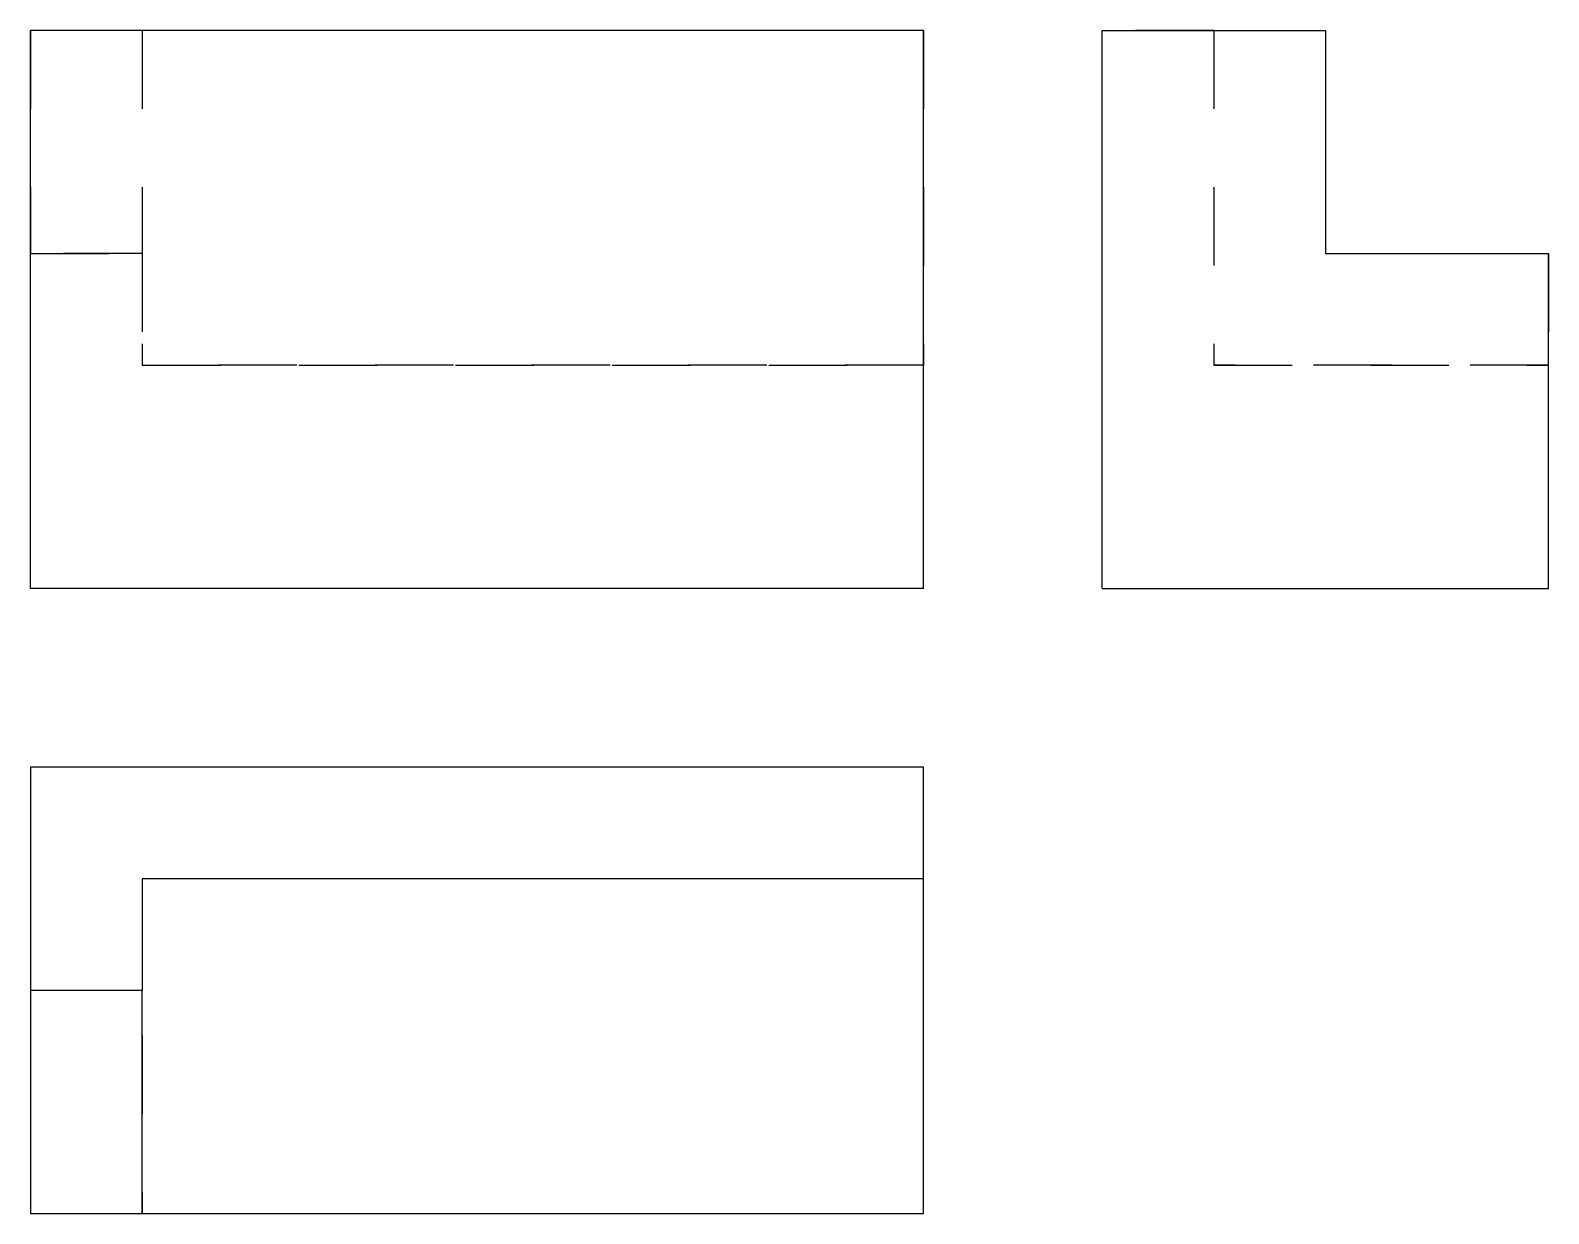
# Model space of a CAD drawing. Extents: x 0 to 1.94, y 0 to 1.51.
import ezdxf

# ---------------------------------------------------------------- set-up
doc = ezdxf.new("R2010")
doc.units = 0
doc.linetypes.add('HIDDEN', pattern=[0.056996, 0.038016, -0.01898])
for name, color, linetype in [('FRONT', 7, 'CONTINUOUS'), ('FRONT_HID', 7, 'HIDDEN'), ('LEFT', 7, 'CONTINUOUS'), ('LEFT_HID', 7, 'HIDDEN'), ('TOP', 7, 'CONTINUOUS'), ('TOP_HID', 7, 'HIDDEN')]:
    doc.layers.add(name, color=color, linetype=linetype)

msp = doc.modelspace()

# ---------------------------------------------------------------- linework, layer by layer
at = {"layer": 'FRONT'}
for p, q in [((0, 0.797942), (0, 1.51039)), ((1.139917, 1.51039), (0, 1.51039)), ((1.139917, 0.797942), (1.139917, 1.51039)), ((1.139917, 0.797942), (0, 0.797942))]:
    msp.add_line(p, q, dxfattribs=at)
at = {"layer": 'FRONT_HID', "linetype": 'HIDDEN'}
for p, q in [((0, 1.51039), (0, 1.22541)), ((0.14249, 1.51039), (0, 1.51039)), ((0.14249, 1.51039), (0.14249, 1.082921)), ((0.14249, 1.51039), (0.14249, 1.22541)), ((1.139917, 1.51039), (0.14249, 1.51039)), ((1.139917, 1.51039), (1.139917, 1.082921)), ((0, 0.797942), (0, 1.22541)), ((0, 1.22541), (0.14249, 1.22541)), ((0.14249, 1.22541), (0, 1.22541)), ((0.14249, 1.22541), (0.14249, 1.082921)), ((0.14249, 1.082921), (1.139917, 1.082921)), ((1.139917, 1.082921), (0.14249, 1.082921)), ((1.139917, 0.797942), (1.139917, 1.082921))]:
    msp.add_line(p, q, dxfattribs=at)
at = {"layer": 'LEFT'}
for p, q in [((1.3679, 0.797942), (1.3679, 1.51039)), ((1.3679, 1.51039), (1.652879, 1.51039)), ((1.652879, 1.51039), (1.652879, 1.22541)), ((1.652879, 1.22541), (1.937858, 1.22541)), ((1.937858, 0.797942), (1.937858, 1.22541)), ((1.3679, 0.797942), (1.937858, 0.797942))]:
    msp.add_line(p, q, dxfattribs=at)
at = {"layer": 'LEFT_HID', "linetype": 'HIDDEN'}
for p, q in [((1.51039, 1.51039), (1.3679, 1.51039)), ((1.51039, 1.51039), (1.51039, 1.082921)), ((1.51039, 1.51039), (1.652879, 1.51039)), ((1.51039, 1.51039), (1.51039, 1.082921)), ((1.937858, 1.22541), (1.937858, 1.082921)), ((1.937858, 1.082921), (1.51039, 1.082921)), ((1.51039, 1.082921), (1.937858, 1.082921)), ((1.937858, 0.797942), (1.937858, 1.082921))]:
    msp.add_line(p, q, dxfattribs=at)
at = {"layer": 'TOP'}
for p, q in [((0, 0.569958), (0, 0.284979)), ((1.139917, 0.569958), (0, 0.569958)), ((1.139917, 0.427469), (1.139917, 0.569958)), ((0.14249, 0.427469), (0.14249, 0.284979)), ((1.139917, 0.427469), (0.14249, 0.427469)), ((1.139917, 0), (1.139917, 0.427469)), ((0, 0.284979), (0, 0)), ((0.14249, 0.284979), (0, 0.284979)), ((0.14249, 0), (0.14249, 0.284979)), ((0, 0), (0.14249, 0)), ((0.14249, 0), (1.139917, 0))]:
    msp.add_line(p, q, dxfattribs=at)
at = {"layer": 'TOP_HID', "linetype": 'HIDDEN'}
for p, q in [((0, 0.569958), (0, 0)), ((1.139917, 0), (1.139917, 0.569958)), ((0.14249, 0.427469), (0.14249, 0)), ((0, 0), (1.139917, 0))]:
    msp.add_line(p, q, dxfattribs=at)

doc.saveas('drawing.dxf')
